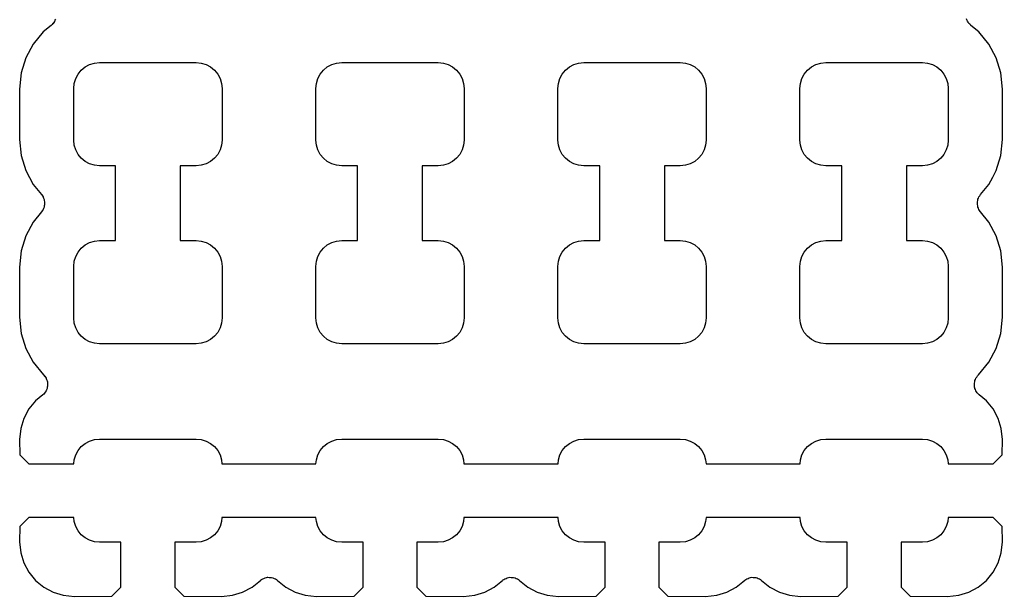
# Model space of a CAD drawing. Extents: x 105 to 193.4, y -145.7 to -72.2.
# Drawn here: x 170.29 to 179.57, y -135.82 to -130.38 of the extents above; entities that cross this region are included whole.
import ezdxf

# ---------------------------------------------------------------- set-up
doc = ezdxf.new("R2010")
doc.units = 0
doc.layers.add('BLACK', color=7, linetype='CONTINUOUS')

msp = doc.modelspace()

# ---------------------------------------------------------------- linework, layer by layer
at = {"layer": 'BLACK', "linetype": 'CONTINUOUS'}
for p, q in [((170.626, -130.381), (170.622, -130.392)), ((170.631, -130.37), (170.626, -130.381)), ((179.239, -130.379), (179.235, -130.368)), ((179.244, -130.39), (179.239, -130.379)), ((170.59, -130.43), (170.514, -130.492)), ((170.599, -130.422), (170.59, -130.43)), ((170.607, -130.413), (170.599, -130.422)), ((170.608, -130.413), (170.607, -130.413)), ((170.615, -130.403), (170.608, -130.413)), ((170.608, -130.413), (170.608, -130.413)), ((170.621, -130.393), (170.615, -130.403)), ((170.622, -130.392), (170.621, -130.392)), ((170.621, -130.392), (170.621, -130.393)), ((179.244, -130.391), (179.244, -130.39)), ((179.25, -130.401), (179.244, -130.391)), ((179.244, -130.391), (179.244, -130.391)), ((179.257, -130.411), (179.25, -130.401)), ((179.257, -130.412), (179.257, -130.411)), ((179.258, -130.412), (179.257, -130.412)), ((179.266, -130.42), (179.258, -130.412)), ((179.274, -130.429), (179.266, -130.42)), ((179.275, -130.43), (179.274, -130.429)), ((179.276, -130.43), (179.275, -130.43)), ((179.275, -130.43), (179.275, -130.43)), ((179.275, -130.43), (179.275, -130.43)), ((179.352, -130.492), (179.276, -130.43)), ((170.514, -130.492), (170.421, -130.607)), ((179.445, -130.607), (179.352, -130.492)), ((170.421, -130.607), (170.351, -130.737)), ((179.515, -130.737), (179.445, -130.607)), ((170.351, -130.737), (170.308, -130.879)), ((179.558, -130.879), (179.515, -130.737)), ((170.875, -130.853), (170.912, -130.823)), ((170.912, -130.823), (170.954, -130.801)), ((170.954, -130.801), (171, -130.787)), ((171, -130.787), (171.048, -130.782)), ((171.048, -130.782), (171.96, -130.782)), ((171.96, -130.782), (172.008, -130.787)), ((172.008, -130.787), (172.054, -130.801)), ((172.054, -130.801), (172.096, -130.823)), ((172.096, -130.823), (172.133, -130.853)), ((173.161, -130.853), (173.198, -130.823)), ((173.198, -130.823), (173.24, -130.801)), ((173.24, -130.801), (173.286, -130.787)), ((173.286, -130.787), (173.334, -130.782)), ((173.334, -130.782), (174.246, -130.782)), ((174.246, -130.782), (174.294, -130.787)), ((174.294, -130.787), (174.34, -130.801)), ((174.34, -130.801), (174.382, -130.823)), ((174.382, -130.823), (174.419, -130.853)), ((175.447, -130.853), (175.484, -130.823)), ((175.484, -130.823), (175.526, -130.801)), ((175.526, -130.801), (175.572, -130.787)), ((175.572, -130.787), (175.62, -130.782)), ((175.62, -130.782), (176.532, -130.782)), ((176.532, -130.782), (176.58, -130.787)), ((176.58, -130.787), (176.626, -130.801)), ((176.626, -130.801), (176.668, -130.823)), ((176.668, -130.823), (176.705, -130.853)), ((177.733, -130.853), (177.77, -130.823)), ((177.77, -130.823), (177.812, -130.801)), ((177.812, -130.801), (177.858, -130.787)), ((177.858, -130.787), (177.906, -130.782)), ((177.906, -130.782), (178.818, -130.782)), ((178.818, -130.782), (178.866, -130.787)), ((178.866, -130.787), (178.912, -130.801)), ((178.912, -130.801), (178.954, -130.823)), ((178.954, -130.823), (178.991, -130.853)), ((170.308, -130.879), (170.293, -131.032)), ((170.809, -130.978), (170.823, -130.932)), ((170.823, -130.932), (170.845, -130.89)), ((170.845, -130.89), (170.875, -130.853)), ((172.133, -130.853), (172.163, -130.89)), ((172.163, -130.89), (172.185, -130.932)), ((172.185, -130.932), (172.199, -130.978)), ((173.095, -130.978), (173.109, -130.932)), ((173.109, -130.932), (173.131, -130.89)), ((173.131, -130.89), (173.161, -130.853)), ((174.419, -130.853), (174.449, -130.89)), ((174.449, -130.89), (174.471, -130.932)), ((174.471, -130.932), (174.485, -130.978)), ((175.381, -130.978), (175.395, -130.932)), ((175.395, -130.932), (175.417, -130.89)), ((175.417, -130.89), (175.447, -130.853)), ((176.705, -130.853), (176.735, -130.89)), ((176.735, -130.89), (176.757, -130.932)), ((176.757, -130.932), (176.771, -130.978)), ((177.667, -130.978), (177.681, -130.932)), ((177.681, -130.932), (177.703, -130.89)), ((177.703, -130.89), (177.733, -130.853)), ((178.991, -130.853), (179.021, -130.89)), ((179.021, -130.89), (179.043, -130.932)), ((179.043, -130.932), (179.057, -130.978)), ((179.573, -131.032), (179.558, -130.879)), ((170.293, -131.032), (170.293, -131.507)), ((170.804, -131.026), (170.809, -130.978)), ((170.804, -131.513), (170.804, -131.026)), ((172.199, -130.978), (172.204, -131.026)), ((172.204, -131.026), (172.204, -131.513)), ((173.09, -131.026), (173.095, -130.978)), ((173.09, -131.513), (173.09, -131.026)), ((174.485, -130.978), (174.49, -131.026)), ((174.49, -131.026), (174.49, -131.513)), ((175.376, -131.026), (175.381, -130.978)), ((175.376, -131.513), (175.376, -131.026)), ((176.771, -130.978), (176.776, -131.026)), ((176.776, -131.026), (176.776, -131.513)), ((177.662, -131.026), (177.667, -130.978)), ((177.662, -131.513), (177.662, -131.026)), ((179.057, -130.978), (179.062, -131.026)), ((179.062, -131.026), (179.062, -131.513)), ((179.573, -131.507), (179.573, -131.032)), ((170.293, -131.507), (170.308, -131.66)), ((170.809, -131.561), (170.804, -131.513)), ((170.823, -131.607), (170.809, -131.561)), ((172.199, -131.561), (172.185, -131.607)), ((172.204, -131.513), (172.199, -131.561)), ((173.095, -131.561), (173.09, -131.513)), ((173.109, -131.607), (173.095, -131.561)), ((174.485, -131.561), (174.471, -131.607)), ((174.49, -131.513), (174.485, -131.561)), ((175.381, -131.561), (175.376, -131.513)), ((175.395, -131.607), (175.381, -131.561)), ((176.771, -131.561), (176.757, -131.607)), ((176.776, -131.513), (176.771, -131.561)), ((177.667, -131.561), (177.662, -131.513)), ((177.681, -131.607), (177.667, -131.561)), ((179.057, -131.561), (179.043, -131.607)), ((179.062, -131.513), (179.057, -131.561)), ((179.558, -131.66), (179.573, -131.507)), ((170.308, -131.66), (170.351, -131.802)), ((170.845, -131.649), (170.823, -131.607)), ((170.875, -131.686), (170.845, -131.649)), ((172.163, -131.649), (172.133, -131.686)), ((172.185, -131.607), (172.163, -131.649)), ((173.131, -131.649), (173.109, -131.607)), ((173.161, -131.686), (173.131, -131.649)), ((174.449, -131.649), (174.419, -131.686)), ((174.471, -131.607), (174.449, -131.649)), ((175.417, -131.649), (175.395, -131.607)), ((175.447, -131.686), (175.417, -131.649)), ((176.735, -131.649), (176.705, -131.686)), ((176.757, -131.607), (176.735, -131.649)), ((177.703, -131.649), (177.681, -131.607)), ((177.733, -131.686), (177.703, -131.649)), ((179.021, -131.649), (178.991, -131.686)), ((179.043, -131.607), (179.021, -131.649)), ((179.515, -131.802), (179.558, -131.66)), ((170.912, -131.716), (170.875, -131.686)), ((170.954, -131.738), (170.912, -131.716)), ((171, -131.752), (170.954, -131.738)), ((171.048, -131.757), (171, -131.752)), ((171.199, -131.757), (171.048, -131.757)), ((171.199, -132.463), (171.199, -131.757)), ((171.96, -131.757), (171.809, -131.757)), ((171.809, -131.757), (171.809, -132.463)), ((172.008, -131.752), (171.96, -131.757)), ((172.054, -131.738), (172.008, -131.752)), ((172.096, -131.716), (172.054, -131.738)), ((172.133, -131.686), (172.096, -131.716)), ((173.198, -131.716), (173.161, -131.686)), ((173.24, -131.738), (173.198, -131.716)), ((173.286, -131.752), (173.24, -131.738)), ((173.334, -131.757), (173.286, -131.752)), ((173.485, -131.757), (173.334, -131.757)), ((173.485, -132.463), (173.485, -131.757)), ((174.246, -131.757), (174.095, -131.757)), ((174.095, -131.757), (174.095, -132.463)), ((174.294, -131.752), (174.246, -131.757)), ((174.34, -131.738), (174.294, -131.752)), ((174.382, -131.716), (174.34, -131.738)), ((174.419, -131.686), (174.382, -131.716)), ((175.484, -131.716), (175.447, -131.686)), ((175.526, -131.738), (175.484, -131.716)), ((175.572, -131.752), (175.526, -131.738)), ((175.62, -131.757), (175.572, -131.752)), ((175.771, -131.757), (175.62, -131.757)), ((175.771, -132.463), (175.771, -131.757)), ((176.532, -131.757), (176.381, -131.757)), ((176.381, -131.757), (176.381, -132.463)), ((176.58, -131.752), (176.532, -131.757)), ((176.626, -131.738), (176.58, -131.752)), ((176.668, -131.716), (176.626, -131.738)), ((176.705, -131.686), (176.668, -131.716)), ((177.77, -131.716), (177.733, -131.686)), ((177.812, -131.738), (177.77, -131.716)), ((177.858, -131.752), (177.812, -131.738)), ((177.906, -131.757), (177.858, -131.752)), ((178.057, -131.757), (177.906, -131.757)), ((178.057, -132.463), (178.057, -131.757)), ((178.818, -131.757), (178.667, -131.757)), ((178.667, -131.757), (178.667, -132.463)), ((178.866, -131.752), (178.818, -131.757)), ((178.912, -131.738), (178.866, -131.752)), ((178.954, -131.716), (178.912, -131.738)), ((178.991, -131.686), (178.954, -131.716)), ((170.351, -131.802), (170.421, -131.932)), ((179.445, -131.932), (179.482, -131.863)), ((179.482, -131.863), (179.515, -131.802)), ((179.482, -131.863), (179.482, -131.863)), ((170.421, -131.932), (170.5, -132.029)), ((179.366, -132.029), (179.445, -131.932)), ((170.5, -132.029), (170.501, -132.03)), ((170.501, -132.03), (170.501, -132.03)), ((170.501, -132.03), (170.501, -132.03)), ((170.501, -132.03), (170.502, -132.031)), ((170.502, -132.031), (170.508, -132.041)), ((170.508, -132.041), (170.515, -132.051)), ((170.515, -132.051), (170.515, -132.051)), ((170.515, -132.051), (170.515, -132.052)), ((170.515, -132.052), (170.519, -132.063)), ((179.347, -132.061), (179.352, -132.05)), ((179.352, -132.049), (179.359, -132.039)), ((179.352, -132.05), (179.352, -132.049)), ((179.352, -132.05), (179.352, -132.05)), ((179.359, -132.039), (179.366, -132.029)), ((170.519, -132.063), (170.524, -132.074)), ((170.524, -132.147), (170.523, -132.148)), ((170.524, -132.074), (170.524, -132.074)), ((170.524, -132.074), (170.524, -132.075)), ((170.524, -132.075), (170.526, -132.086)), ((170.526, -132.135), (170.524, -132.147)), ((170.526, -132.086), (170.529, -132.098)), ((170.528, -132.124), (170.526, -132.135)), ((170.529, -132.123), (170.528, -132.123)), ((170.528, -132.123), (170.528, -132.124)), ((170.529, -132.098), (170.529, -132.098)), ((170.529, -132.098), (170.529, -132.099)), ((170.529, -132.099), (170.529, -132.111)), ((170.529, -132.111), (170.529, -132.123)), ((179.337, -132.109), (179.337, -132.097)), ((179.337, -132.097), (179.338, -132.097)), ((179.337, -132.121), (179.337, -132.109)), ((179.337, -132.122), (179.337, -132.121)), ((179.34, -132.134), (179.337, -132.122)), ((179.337, -132.122), (179.337, -132.122)), ((179.338, -132.096), (179.34, -132.085)), ((179.338, -132.097), (179.338, -132.096)), ((179.34, -132.085), (179.342, -132.073)), ((179.342, -132.145), (179.34, -132.134)), ((179.342, -132.073), (179.343, -132.072)), ((179.342, -132.146), (179.342, -132.145)), ((179.347, -132.157), (179.342, -132.146)), ((179.342, -132.146), (179.342, -132.146)), ((179.343, -132.072), (179.347, -132.061)), ((179.343, -132.072), (179.343, -132.072)), ((170.5, -132.191), (170.421, -132.288)), ((170.507, -132.181), (170.5, -132.191)), ((170.514, -132.171), (170.507, -132.181)), ((170.519, -132.159), (170.514, -132.17)), ((170.514, -132.17), (170.514, -132.17)), ((170.514, -132.17), (170.514, -132.171)), ((170.523, -132.148), (170.519, -132.159)), ((170.523, -132.148), (170.523, -132.148)), ((179.351, -132.168), (179.347, -132.157)), ((179.351, -132.169), (179.351, -132.168)), ((179.358, -132.179), (179.351, -132.169)), ((179.351, -132.169), (179.351, -132.169)), ((179.364, -132.189), (179.358, -132.179)), ((179.365, -132.19), (179.364, -132.189)), ((179.366, -132.191), (179.365, -132.19)), ((179.365, -132.19), (179.365, -132.19)), ((179.365, -132.19), (179.365, -132.19)), ((179.445, -132.288), (179.366, -132.191)), ((170.421, -132.288), (170.351, -132.418)), ((179.515, -132.418), (179.445, -132.288)), ((170.351, -132.418), (170.308, -132.56)), ((179.558, -132.56), (179.515, -132.418)), ((170.875, -132.534), (170.912, -132.504)), ((170.912, -132.504), (170.954, -132.482)), ((170.954, -132.482), (171, -132.468)), ((171, -132.468), (171.048, -132.463)), ((171.048, -132.463), (171.199, -132.463)), ((171.809, -132.463), (171.96, -132.463)), ((171.96, -132.463), (172.008, -132.468)), ((172.008, -132.468), (172.054, -132.482)), ((172.054, -132.482), (172.096, -132.504)), ((172.096, -132.504), (172.133, -132.534)), ((173.161, -132.534), (173.198, -132.504)), ((173.198, -132.504), (173.24, -132.482)), ((173.24, -132.482), (173.286, -132.468)), ((173.286, -132.468), (173.334, -132.463)), ((173.334, -132.463), (173.485, -132.463)), ((174.095, -132.463), (174.246, -132.463)), ((174.246, -132.463), (174.294, -132.468)), ((174.294, -132.468), (174.34, -132.482)), ((174.34, -132.482), (174.382, -132.504)), ((174.382, -132.504), (174.419, -132.534)), ((175.447, -132.534), (175.484, -132.504)), ((175.484, -132.504), (175.526, -132.482)), ((175.526, -132.482), (175.572, -132.468)), ((175.572, -132.468), (175.62, -132.463)), ((175.62, -132.463), (175.771, -132.463)), ((176.381, -132.463), (176.532, -132.463)), ((176.532, -132.463), (176.58, -132.468)), ((176.58, -132.468), (176.626, -132.482)), ((176.626, -132.482), (176.668, -132.504)), ((176.668, -132.504), (176.705, -132.534)), ((177.733, -132.534), (177.77, -132.504)), ((177.77, -132.504), (177.812, -132.482)), ((177.812, -132.482), (177.858, -132.468)), ((177.858, -132.468), (177.906, -132.463)), ((177.906, -132.463), (178.057, -132.463)), ((178.667, -132.463), (178.818, -132.463)), ((178.818, -132.463), (178.866, -132.468)), ((178.866, -132.468), (178.912, -132.482)), ((178.912, -132.482), (178.954, -132.504)), ((178.954, -132.504), (178.991, -132.534)), ((170.308, -132.56), (170.293, -132.713)), ((170.823, -132.613), (170.845, -132.571)), ((170.845, -132.571), (170.875, -132.534)), ((172.133, -132.534), (172.163, -132.571)), ((172.163, -132.571), (172.185, -132.613)), ((173.109, -132.613), (173.131, -132.571)), ((173.131, -132.571), (173.161, -132.534)), ((174.419, -132.534), (174.449, -132.571)), ((174.449, -132.571), (174.471, -132.613)), ((175.395, -132.613), (175.417, -132.571)), ((175.417, -132.571), (175.447, -132.534)), ((176.705, -132.534), (176.735, -132.571)), ((176.735, -132.571), (176.757, -132.613)), ((177.681, -132.613), (177.703, -132.571)), ((177.703, -132.571), (177.733, -132.534)), ((178.991, -132.534), (179.021, -132.571)), ((179.021, -132.571), (179.043, -132.613)), ((179.573, -132.713), (179.558, -132.56)), ((170.804, -132.707), (170.809, -132.659)), ((170.809, -132.659), (170.823, -132.613)), ((172.185, -132.613), (172.199, -132.659)), ((172.199, -132.659), (172.204, -132.707)), ((173.09, -132.707), (173.095, -132.659)), ((173.095, -132.659), (173.109, -132.613)), ((174.471, -132.613), (174.485, -132.659)), ((174.485, -132.659), (174.49, -132.707)), ((175.376, -132.707), (175.381, -132.659)), ((175.381, -132.659), (175.395, -132.613)), ((176.757, -132.613), (176.771, -132.659)), ((176.771, -132.659), (176.776, -132.707)), ((177.662, -132.707), (177.667, -132.659)), ((177.667, -132.659), (177.681, -132.613)), ((179.043, -132.613), (179.057, -132.659)), ((179.057, -132.659), (179.062, -132.707)), ((170.293, -132.713), (170.293, -133.188)), ((170.804, -133.194), (170.804, -132.707)), ((172.204, -132.707), (172.204, -133.194)), ((173.09, -133.194), (173.09, -132.707)), ((174.49, -132.707), (174.49, -133.194)), ((175.376, -133.194), (175.376, -132.707)), ((176.776, -132.707), (176.776, -133.194)), ((177.662, -133.194), (177.662, -132.707)), ((179.062, -132.707), (179.062, -133.194)), ((179.573, -133.188), (179.573, -132.713)), ((170.293, -133.188), (170.308, -133.341)), ((170.809, -133.242), (170.804, -133.194)), ((170.823, -133.288), (170.809, -133.242)), ((172.199, -133.242), (172.185, -133.288)), ((172.204, -133.194), (172.199, -133.242)), ((173.095, -133.242), (173.09, -133.194)), ((173.109, -133.288), (173.095, -133.242)), ((174.485, -133.242), (174.471, -133.288)), ((174.49, -133.194), (174.485, -133.242)), ((175.381, -133.242), (175.376, -133.194)), ((175.395, -133.288), (175.381, -133.242)), ((176.771, -133.242), (176.757, -133.288)), ((176.776, -133.194), (176.771, -133.242)), ((177.667, -133.242), (177.662, -133.194)), ((177.681, -133.288), (177.667, -133.242)), ((179.057, -133.242), (179.043, -133.288)), ((179.062, -133.194), (179.057, -133.242)), ((179.558, -133.341), (179.573, -133.188)), ((170.308, -133.341), (170.351, -133.483)), ((170.845, -133.33), (170.823, -133.288)), ((170.875, -133.367), (170.845, -133.33)), ((172.163, -133.33), (172.133, -133.367)), ((172.185, -133.288), (172.163, -133.33)), ((173.131, -133.33), (173.109, -133.288)), ((173.161, -133.367), (173.131, -133.33)), ((174.449, -133.33), (174.419, -133.367)), ((174.471, -133.288), (174.449, -133.33)), ((175.417, -133.33), (175.395, -133.288)), ((175.447, -133.367), (175.417, -133.33)), ((176.735, -133.33), (176.705, -133.367)), ((176.757, -133.288), (176.735, -133.33)), ((177.703, -133.33), (177.681, -133.288)), ((177.733, -133.367), (177.703, -133.33)), ((179.021, -133.33), (178.991, -133.367)), ((179.043, -133.288), (179.021, -133.33)), ((179.515, -133.483), (179.558, -133.341)), ((170.912, -133.397), (170.875, -133.367)), ((170.954, -133.419), (170.912, -133.397)), ((171, -133.433), (170.954, -133.419)), ((171.048, -133.438), (171, -133.433)), ((171.96, -133.438), (171.048, -133.438)), ((172.008, -133.433), (171.96, -133.438)), ((172.054, -133.419), (172.008, -133.433)), ((172.096, -133.397), (172.054, -133.419)), ((172.133, -133.367), (172.096, -133.397)), ((173.198, -133.397), (173.161, -133.367)), ((173.24, -133.419), (173.198, -133.397)), ((173.286, -133.433), (173.24, -133.419)), ((173.334, -133.438), (173.286, -133.433)), ((174.246, -133.438), (173.334, -133.438)), ((174.294, -133.433), (174.246, -133.438)), ((174.34, -133.419), (174.294, -133.433)), ((174.382, -133.397), (174.34, -133.419)), ((174.419, -133.367), (174.382, -133.397)), ((175.484, -133.397), (175.447, -133.367)), ((175.526, -133.419), (175.484, -133.397)), ((175.572, -133.433), (175.526, -133.419)), ((175.62, -133.438), (175.572, -133.433)), ((176.532, -133.438), (175.62, -133.438)), ((176.58, -133.433), (176.532, -133.438)), ((176.626, -133.419), (176.58, -133.433)), ((176.668, -133.397), (176.626, -133.419)), ((176.705, -133.367), (176.668, -133.397)), ((177.77, -133.397), (177.733, -133.367)), ((177.812, -133.419), (177.77, -133.397)), ((177.858, -133.433), (177.812, -133.419)), ((177.906, -133.438), (177.858, -133.433)), ((178.818, -133.438), (177.906, -133.438)), ((178.866, -133.433), (178.818, -133.438)), ((178.912, -133.419), (178.866, -133.433)), ((178.954, -133.397), (178.912, -133.419)), ((178.991, -133.367), (178.954, -133.397)), ((170.351, -133.483), (170.421, -133.613)), ((179.445, -133.613), (179.515, -133.483)), ((170.421, -133.613), (170.517, -133.73)), ((179.349, -133.731), (179.445, -133.613)), ((170.517, -133.73), (170.521, -133.735)), ((170.521, -133.735), (170.529, -133.743)), ((170.529, -133.743), (170.53, -133.743)), ((170.53, -133.743), (170.53, -133.744)), ((170.53, -133.744), (170.536, -133.754)), ((170.536, -133.754), (170.543, -133.764)), ((170.543, -133.764), (170.543, -133.764)), ((170.543, -133.764), (170.543, -133.765)), ((170.543, -133.765), (170.548, -133.776)), ((170.548, -133.776), (170.552, -133.787)), ((170.552, -133.787), (170.552, -133.787)), ((170.552, -133.787), (170.553, -133.788)), ((170.553, -133.788), (170.555, -133.799)), ((170.555, -133.799), (170.557, -133.811)), ((170.557, -133.811), (170.557, -133.812)), ((170.557, -133.812), (170.557, -133.812)), ((170.557, -133.812), (170.557, -133.824)), ((179.309, -133.809), (179.312, -133.798)), ((179.309, -133.81), (179.309, -133.809)), ((179.309, -133.822), (179.309, -133.81)), ((179.309, -133.81), (179.309, -133.81)), ((179.312, -133.798), (179.314, -133.786)), ((179.314, -133.785), (179.319, -133.774)), ((179.314, -133.786), (179.314, -133.785)), ((179.314, -133.785), (179.314, -133.785)), ((179.319, -133.774), (179.324, -133.763)), ((179.324, -133.762), (179.331, -133.752)), ((179.324, -133.763), (179.324, -133.762)), ((179.324, -133.763), (179.324, -133.763)), ((179.331, -133.752), (179.337, -133.742)), ((179.337, -133.742), (179.338, -133.742)), ((179.338, -133.742), (179.346, -133.733)), ((179.338, -133.742), (179.338, -133.742)), ((179.346, -133.733), (179.349, -133.731)), ((170.528, -133.904), (170.52, -133.913)), ((170.529, -133.904), (170.528, -133.904)), ((170.528, -133.904), (170.528, -133.904)), ((170.535, -133.894), (170.529, -133.904)), ((170.542, -133.884), (170.535, -133.894)), ((170.547, -133.872), (170.542, -133.883)), ((170.542, -133.883), (170.542, -133.883)), ((170.542, -133.883), (170.542, -133.884)), ((170.552, -133.861), (170.547, -133.872)), ((170.554, -133.848), (170.552, -133.86)), ((170.552, -133.86), (170.552, -133.861)), ((170.552, -133.861), (170.552, -133.861)), ((170.557, -133.837), (170.554, -133.848)), ((170.557, -133.824), (170.557, -133.836)), ((170.557, -133.836), (170.557, -133.836)), ((170.557, -133.836), (170.557, -133.837)), ((179.309, -133.834), (179.309, -133.822)), ((179.309, -133.835), (179.309, -133.834)), ((179.311, -133.847), (179.309, -133.835)), ((179.309, -133.835), (179.309, -133.835)), ((179.313, -133.858), (179.311, -133.847)), ((179.314, -133.859), (179.313, -133.858)), ((179.318, -133.87), (179.314, -133.859)), ((179.314, -133.859), (179.314, -133.859)), ((179.323, -133.882), (179.318, -133.87)), ((179.33, -133.892), (179.323, -133.882)), ((179.323, -133.882), (179.323, -133.882)), ((179.323, -133.882), (179.323, -133.882)), ((179.336, -133.902), (179.33, -133.892)), ((179.336, -133.903), (179.336, -133.902)), ((179.337, -133.903), (179.336, -133.903)), ((179.345, -133.911), (179.337, -133.903)), ((170.443, -133.977), (170.38, -134.054)), ((170.511, -133.921), (170.443, -133.977)), ((170.52, -133.913), (170.511, -133.921)), ((179.354, -133.92), (179.345, -133.911)), ((179.354, -133.921), (179.354, -133.92)), ((179.355, -133.921), (179.354, -133.921)), ((179.354, -133.921), (179.354, -133.921)), ((179.354, -133.921), (179.354, -133.921)), ((179.423, -133.977), (179.355, -133.921)), ((179.486, -134.054), (179.423, -133.977)), ((170.38, -134.054), (170.332, -134.143)), ((179.534, -134.143), (179.486, -134.054)), ((170.332, -134.143), (170.303, -134.238)), ((179.563, -134.238), (179.534, -134.143)), ((170.303, -134.238), (170.293, -134.343)), ((179.573, -134.343), (179.563, -134.238)), ((170.293, -134.343), (170.295, -134.486)), ((170.912, -134.379), (170.954, -134.357)), ((170.954, -134.357), (171, -134.343)), ((171, -134.343), (171.048, -134.338)), ((171.048, -134.338), (171.96, -134.338)), ((171.96, -134.338), (172.008, -134.343)), ((172.008, -134.343), (172.054, -134.357)), ((172.054, -134.357), (172.096, -134.379)), ((173.198, -134.379), (173.24, -134.357)), ((173.24, -134.357), (173.286, -134.343)), ((173.286, -134.343), (173.334, -134.338)), ((173.334, -134.338), (174.246, -134.338)), ((174.246, -134.338), (174.294, -134.343)), ((174.294, -134.343), (174.34, -134.357)), ((174.34, -134.357), (174.382, -134.379)), ((175.484, -134.379), (175.526, -134.357)), ((175.526, -134.357), (175.572, -134.343)), ((175.572, -134.343), (175.62, -134.338)), ((175.62, -134.338), (176.532, -134.338)), ((176.532, -134.338), (176.58, -134.343)), ((176.58, -134.343), (176.626, -134.357)), ((176.626, -134.357), (176.668, -134.379)), ((177.77, -134.379), (177.812, -134.357)), ((177.812, -134.357), (177.858, -134.343)), ((177.858, -134.343), (177.906, -134.338)), ((177.906, -134.338), (178.818, -134.338)), ((178.818, -134.338), (178.866, -134.343)), ((178.866, -134.343), (178.912, -134.357)), ((178.912, -134.357), (178.954, -134.379)), ((179.571, -134.486), (179.573, -134.343)), ((170.823, -134.488), (170.845, -134.446)), ((170.845, -134.446), (170.875, -134.409)), ((170.875, -134.409), (170.912, -134.379)), ((172.096, -134.379), (172.133, -134.409)), ((172.133, -134.409), (172.163, -134.446)), ((172.163, -134.446), (172.185, -134.488)), ((173.109, -134.488), (173.131, -134.446)), ((173.131, -134.446), (173.161, -134.409)), ((173.161, -134.409), (173.198, -134.379)), ((174.382, -134.379), (174.419, -134.409)), ((174.419, -134.409), (174.449, -134.446)), ((174.449, -134.446), (174.471, -134.488)), ((175.395, -134.488), (175.417, -134.446)), ((175.417, -134.446), (175.447, -134.409)), ((175.447, -134.409), (175.484, -134.379)), ((176.668, -134.379), (176.705, -134.409)), ((176.705, -134.409), (176.735, -134.446)), ((176.735, -134.446), (176.757, -134.488)), ((177.681, -134.488), (177.703, -134.446)), ((177.703, -134.446), (177.733, -134.409)), ((177.733, -134.409), (177.77, -134.379)), ((178.954, -134.379), (178.991, -134.409)), ((178.991, -134.409), (179.021, -134.446)), ((179.021, -134.446), (179.043, -134.488)), ((170.295, -134.486), (170.38, -134.571)), ((170.805, -134.571), (170.809, -134.534)), ((170.809, -134.534), (170.823, -134.488)), ((172.185, -134.488), (172.199, -134.534)), ((172.199, -134.534), (172.203, -134.571)), ((173.091, -134.571), (173.095, -134.534)), ((173.095, -134.534), (173.109, -134.488)), ((174.471, -134.488), (174.485, -134.534)), ((174.485, -134.534), (174.489, -134.571)), ((175.377, -134.571), (175.381, -134.534)), ((175.381, -134.534), (175.395, -134.488)), ((176.757, -134.488), (176.771, -134.534)), ((176.771, -134.534), (176.775, -134.571)), ((177.663, -134.571), (177.667, -134.534)), ((177.667, -134.534), (177.681, -134.488)), ((179.043, -134.488), (179.057, -134.534)), ((179.057, -134.534), (179.061, -134.571)), ((179.486, -134.571), (179.571, -134.486)), ((170.38, -134.571), (170.805, -134.571)), ((172.203, -134.571), (173.091, -134.571)), ((174.489, -134.571), (175.377, -134.571)), ((176.775, -134.571), (177.663, -134.571)), ((179.061, -134.571), (179.486, -134.571)), ((170.38, -135.079), (170.295, -135.165)), ((170.805, -135.079), (170.38, -135.079)), ((170.809, -135.117), (170.805, -135.079)), ((172.203, -135.079), (172.199, -135.117)), ((173.091, -135.079), (172.203, -135.079)), ((173.095, -135.117), (173.091, -135.079)), ((174.489, -135.079), (174.485, -135.117)), ((175.377, -135.079), (174.489, -135.079)), ((175.381, -135.117), (175.377, -135.079)), ((176.775, -135.079), (176.771, -135.117)), ((177.663, -135.079), (176.775, -135.079)), ((177.667, -135.117), (177.663, -135.079)), ((179.061, -135.079), (179.057, -135.117)), ((179.486, -135.079), (179.061, -135.079)), ((179.571, -135.165), (179.486, -135.079)), ((170.295, -135.165), (170.293, -135.308)), ((170.823, -135.163), (170.809, -135.117)), ((170.845, -135.205), (170.823, -135.163)), ((170.875, -135.242), (170.845, -135.205)), ((172.163, -135.205), (172.133, -135.242)), ((172.185, -135.163), (172.163, -135.205)), ((172.199, -135.117), (172.185, -135.163)), ((173.109, -135.163), (173.095, -135.117)), ((173.131, -135.205), (173.109, -135.163)), ((173.161, -135.242), (173.131, -135.205)), ((174.449, -135.205), (174.419, -135.242)), ((174.471, -135.163), (174.449, -135.205)), ((174.485, -135.117), (174.471, -135.163)), ((175.395, -135.163), (175.381, -135.117)), ((175.417, -135.205), (175.395, -135.163)), ((175.447, -135.242), (175.417, -135.205)), ((176.735, -135.205), (176.705, -135.242)), ((176.757, -135.163), (176.735, -135.205)), ((176.771, -135.117), (176.757, -135.163)), ((177.681, -135.163), (177.667, -135.117)), ((177.703, -135.205), (177.681, -135.163)), ((177.733, -135.242), (177.703, -135.205)), ((179.021, -135.205), (178.991, -135.242)), ((179.043, -135.163), (179.021, -135.205)), ((179.057, -135.117), (179.043, -135.163)), ((179.573, -135.308), (179.571, -135.165)), ((170.912, -135.272), (170.875, -135.242)), ((170.954, -135.294), (170.912, -135.272)), ((171, -135.308), (170.954, -135.294)), ((172.054, -135.294), (172.008, -135.308)), ((172.096, -135.272), (172.054, -135.294)), ((172.133, -135.242), (172.096, -135.272)), ((173.198, -135.272), (173.161, -135.242)), ((173.24, -135.294), (173.198, -135.272)), ((173.286, -135.308), (173.24, -135.294)), ((174.34, -135.294), (174.294, -135.308)), ((174.382, -135.272), (174.34, -135.294)), ((174.419, -135.242), (174.382, -135.272)), ((175.484, -135.272), (175.447, -135.242)), ((175.526, -135.294), (175.484, -135.272)), ((175.572, -135.308), (175.526, -135.294)), ((176.626, -135.294), (176.58, -135.308)), ((176.668, -135.272), (176.626, -135.294)), ((176.705, -135.242), (176.668, -135.272)), ((177.77, -135.272), (177.733, -135.242)), ((177.812, -135.294), (177.77, -135.272)), ((177.858, -135.308), (177.812, -135.294)), ((178.912, -135.294), (178.866, -135.308)), ((178.954, -135.272), (178.912, -135.294)), ((178.991, -135.242), (178.954, -135.272)), ((170.293, -135.308), (170.303, -135.413)), ((171.048, -135.313), (171, -135.308)), ((171.25, -135.313), (171.048, -135.313)), ((171.25, -135.737), (171.25, -135.313)), ((171.96, -135.313), (171.758, -135.313)), ((171.758, -135.313), (171.758, -135.737)), ((172.008, -135.308), (171.96, -135.313)), ((173.334, -135.313), (173.286, -135.308)), ((173.536, -135.313), (173.334, -135.313)), ((173.536, -135.737), (173.536, -135.313)), ((174.246, -135.313), (174.044, -135.313)), ((174.044, -135.313), (174.044, -135.737)), ((174.294, -135.308), (174.246, -135.313)), ((175.62, -135.313), (175.572, -135.308)), ((175.822, -135.313), (175.62, -135.313)), ((175.822, -135.737), (175.822, -135.313)), ((176.532, -135.313), (176.33, -135.313)), ((176.33, -135.313), (176.33, -135.737)), ((176.58, -135.308), (176.532, -135.313)), ((177.906, -135.313), (177.858, -135.308)), ((178.108, -135.313), (177.906, -135.313)), ((178.108, -135.737), (178.108, -135.313)), ((178.818, -135.313), (178.616, -135.313)), ((178.616, -135.313), (178.616, -135.737)), ((178.866, -135.308), (178.818, -135.313)), ((179.563, -135.413), (179.573, -135.308)), ((170.303, -135.413), (170.332, -135.508)), ((179.534, -135.508), (179.563, -135.413)), ((170.332, -135.508), (170.38, -135.597)), ((179.486, -135.597), (179.534, -135.508)), ((170.38, -135.597), (170.443, -135.674)), ((172.488, -135.737), (172.566, -135.673)), ((172.566, -135.673), (172.567, -135.672)), ((172.567, -135.672), (172.567, -135.672)), ((172.567, -135.672), (172.567, -135.672)), ((172.567, -135.672), (172.568, -135.672)), ((172.568, -135.672), (172.578, -135.665)), ((172.578, -135.665), (172.588, -135.659)), ((172.588, -135.659), (172.588, -135.658)), ((172.588, -135.658), (172.589, -135.658)), ((172.589, -135.658), (172.6, -135.654)), ((172.6, -135.654), (172.611, -135.649)), ((172.611, -135.649), (172.611, -135.649)), ((172.611, -135.649), (172.612, -135.649)), ((172.612, -135.649), (172.623, -135.647)), ((172.623, -135.647), (172.635, -135.644)), ((172.635, -135.644), (172.635, -135.644)), ((172.635, -135.644), (172.636, -135.644)), ((172.636, -135.644), (172.648, -135.645)), ((172.648, -135.645), (172.66, -135.645)), ((172.66, -135.645), (172.66, -135.645)), ((172.66, -135.645), (172.661, -135.645)), ((172.661, -135.645), (172.672, -135.647)), ((172.672, -135.647), (172.684, -135.649)), ((172.684, -135.649), (172.685, -135.65)), ((172.685, -135.65), (172.685, -135.65)), ((172.685, -135.65), (172.696, -135.654)), ((172.696, -135.654), (172.707, -135.659)), ((172.707, -135.659), (172.707, -135.659)), ((172.707, -135.659), (172.708, -135.659)), ((172.708, -135.659), (172.718, -135.666)), ((172.718, -135.666), (172.728, -135.673)), ((172.728, -135.673), (172.806, -135.737)), ((174.774, -135.737), (174.852, -135.673)), ((174.852, -135.673), (174.853, -135.672)), ((174.853, -135.672), (174.853, -135.672)), ((174.853, -135.672), (174.853, -135.672)), ((174.853, -135.672), (174.854, -135.672)), ((174.854, -135.672), (174.864, -135.665)), ((174.864, -135.665), (174.874, -135.659)), ((174.874, -135.659), (174.874, -135.658)), ((174.874, -135.658), (174.875, -135.658)), ((174.875, -135.658), (174.886, -135.654)), ((174.886, -135.654), (174.897, -135.649)), ((174.897, -135.649), (174.897, -135.649)), ((174.897, -135.649), (174.898, -135.649)), ((174.898, -135.649), (174.909, -135.647)), ((174.909, -135.647), (174.921, -135.644)), ((174.921, -135.644), (174.921, -135.644)), ((174.921, -135.644), (174.922, -135.644)), ((174.922, -135.644), (174.934, -135.645)), ((174.934, -135.645), (174.946, -135.645)), ((174.946, -135.645), (174.946, -135.645)), ((174.946, -135.645), (174.947, -135.645)), ((174.947, -135.645), (174.958, -135.647)), ((174.958, -135.647), (174.97, -135.649)), ((174.97, -135.649), (174.971, -135.65)), ((174.971, -135.65), (174.971, -135.65)), ((174.971, -135.65), (174.982, -135.654)), ((174.982, -135.654), (174.993, -135.659)), ((174.993, -135.659), (174.993, -135.659)), ((174.993, -135.659), (174.994, -135.659)), ((174.994, -135.659), (175.004, -135.666)), ((175.004, -135.666), (175.014, -135.673)), ((175.014, -135.673), (175.092, -135.737)), ((177.06, -135.737), (177.138, -135.673)), ((177.138, -135.673), (177.139, -135.672)), ((177.139, -135.672), (177.139, -135.672)), ((177.139, -135.672), (177.139, -135.672)), ((177.139, -135.672), (177.14, -135.672)), ((177.14, -135.672), (177.15, -135.665)), ((177.15, -135.665), (177.16, -135.659)), ((177.16, -135.659), (177.16, -135.658)), ((177.16, -135.658), (177.161, -135.658)), ((177.161, -135.658), (177.172, -135.654)), ((177.172, -135.654), (177.183, -135.649)), ((177.183, -135.649), (177.183, -135.649)), ((177.183, -135.649), (177.184, -135.649)), ((177.184, -135.649), (177.195, -135.647)), ((177.195, -135.647), (177.207, -135.644)), ((177.207, -135.644), (177.207, -135.644)), ((177.207, -135.644), (177.208, -135.644)), ((177.208, -135.644), (177.22, -135.645)), ((177.22, -135.645), (177.232, -135.645)), ((177.232, -135.645), (177.232, -135.645)), ((177.232, -135.645), (177.233, -135.645)), ((177.233, -135.645), (177.244, -135.647)), ((177.244, -135.647), (177.256, -135.649)), ((177.256, -135.649), (177.257, -135.65)), ((177.257, -135.65), (177.257, -135.65)), ((177.257, -135.65), (177.268, -135.654)), ((177.268, -135.654), (177.279, -135.659)), ((177.279, -135.659), (177.279, -135.659)), ((177.279, -135.659), (177.28, -135.659)), ((177.28, -135.659), (177.29, -135.666)), ((177.29, -135.666), (177.3, -135.673)), ((177.3, -135.673), (177.378, -135.737)), ((179.423, -135.674), (179.486, -135.597)), ((170.443, -135.674), (170.52, -135.737)), ((170.52, -135.737), (170.609, -135.785)), ((171.165, -135.821), (171.25, -135.737)), ((171.758, -135.737), (171.843, -135.821)), ((172.399, -135.785), (172.488, -135.737)), ((172.806, -135.737), (172.895, -135.785)), ((173.451, -135.821), (173.536, -135.737)), ((174.044, -135.737), (174.129, -135.821)), ((174.685, -135.785), (174.774, -135.737)), ((175.092, -135.737), (175.181, -135.785)), ((175.737, -135.821), (175.822, -135.737)), ((176.33, -135.737), (176.415, -135.821)), ((176.971, -135.785), (177.06, -135.737)), ((177.378, -135.737), (177.467, -135.785)), ((178.023, -135.821), (178.108, -135.737)), ((178.616, -135.737), (178.701, -135.821)), ((179.257, -135.785), (179.346, -135.737)), ((179.346, -135.737), (179.423, -135.674)), ((170.609, -135.785), (170.704, -135.814)), ((170.704, -135.814), (170.81, -135.824)), ((170.81, -135.824), (171.165, -135.821)), ((171.843, -135.821), (172.198, -135.824)), ((172.198, -135.824), (172.304, -135.814)), ((172.304, -135.814), (172.399, -135.785)), ((172.895, -135.785), (172.99, -135.814)), ((172.99, -135.814), (173.096, -135.824)), ((173.096, -135.824), (173.451, -135.821)), ((174.129, -135.821), (174.484, -135.824)), ((174.484, -135.824), (174.59, -135.814)), ((174.59, -135.814), (174.685, -135.785)), ((175.181, -135.785), (175.276, -135.814)), ((175.276, -135.814), (175.382, -135.824)), ((175.382, -135.824), (175.737, -135.821)), ((176.415, -135.821), (176.77, -135.824)), ((176.77, -135.824), (176.876, -135.814)), ((176.876, -135.814), (176.971, -135.785)), ((177.467, -135.785), (177.562, -135.814)), ((177.562, -135.814), (177.668, -135.824)), ((177.668, -135.824), (178.023, -135.821)), ((178.701, -135.821), (179.056, -135.824)), ((179.056, -135.824), (179.162, -135.814)), ((179.162, -135.814), (179.257, -135.785))]:
    msp.add_line(p, q, dxfattribs=at)

doc.saveas('drawing.dxf')
